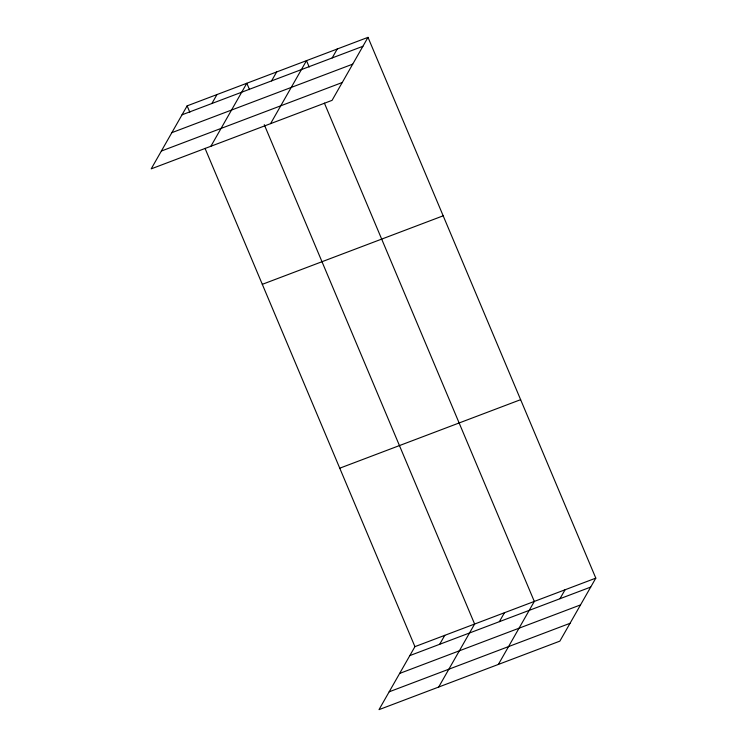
<?xml version="1.0" encoding="UTF-8"?>
<svg xmlns="http://www.w3.org/2000/svg" width="747" height="747" viewBox="0 0 747 747"><rect width="100%" height="100%" fill="white"/><g stroke="black" fill="none" stroke-linecap="round" stroke-linejoin="round"><path stroke-width="1.12" d="M368 37.35L187.133 105.869L151.193 168.869L332.07 100.35L368 37.35L595.807 578.131L559.867 641.131L379 709.65L414.93 646.65L595.807 578.131M211.877 103.506L216.975 94.561M210.887 146.263L246.818 83.253L249.507 89.631M271.563 80.9L276.661 71.955M270.573 123.647L306.503 60.647L309.193 67.015M332.154 57.949L337.252 48.994M439.675 644.288L444.773 635.342M438.685 687.035L474.625 624.034L264.27 124.684M499.36 621.681L504.468 612.727M498.37 664.428L534.31 601.428L324.403 103.133M559.951 598.73L565.059 589.775M182.025 114.814L362.902 46.295M171.857 132.658L352.724 64.139M161.371 151.034L342.238 82.515M262.309 284.327L443.176 215.808M339.764 468.192L520.631 399.673M409.832 655.595L590.7 587.077M399.654 673.43L580.522 604.911M389.168 691.815L570.045 623.297M187.133 105.869L189.822 112.246M205.033 148.354L414.93 646.65"/></g></svg>
